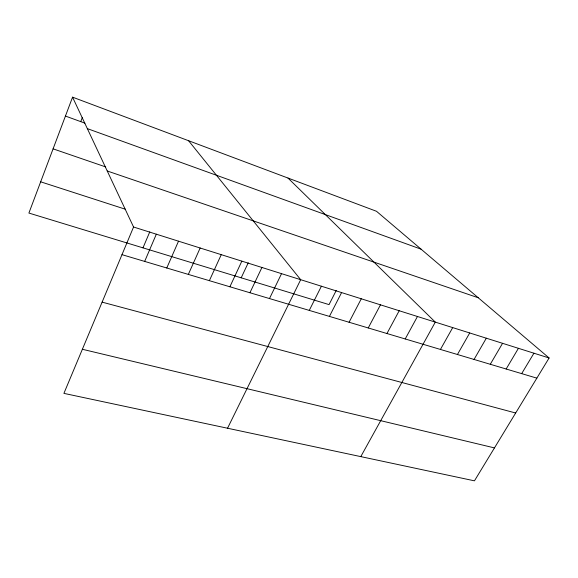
<?xml version="1.0" encoding="UTF-8"?>
<svg xmlns="http://www.w3.org/2000/svg" width="578" height="578" viewBox="0 0 578 578"><rect width="100%" height="100%" fill="white"/><g stroke="black" fill="none" stroke-linecap="round" stroke-linejoin="round"><path stroke-width="0.87" d="M72.561 97.162L133.561 227.017L63.912 393.372L474.451 480.838L549.1 357.984L376.495 211.281L72.561 97.162L28.9 213.058L329.048 304.613L336.252 290.445M80.747 121.633L82.307 117.565M142.983 247.854L149.789 231.85M144.666 261.408L156.327 234.191M166.775 267.99L178.515 241.185M188.334 274.406L200.154 248.005M209.366 280.67L221.251 254.66M229.892 286.775L241.835 261.148M241.192 277.816L248.237 262.795M249.927 292.743L261.928 267.477M269.485 298.566L281.537 273.654M227.544 428.233L300.683 279.694L188.58 140.729M309.266 310.4L321.397 286.218M329.424 316.404L341.591 292.584M349.076 322.257L361.272 298.79M368.244 327.957L380.469 304.837M386.949 333.528L399.196 310.74M405.207 338.961L417.46 316.498M360.788 456.62L435.299 322.119L287.974 178.046M440.436 349.444L452.711 327.603M457.436 354.509L469.712 332.964M474.047 359.451L486.322 338.202M490.281 364.284L502.557 343.318M506.155 369.01L518.423 348.317M521.674 373.626L533.935 353.209M82.379 349.271L494.465 447.907M102.111 302.135L515.67 413.003M121.987 254.66L536.854 378.142M133.561 227.017L549.1 357.984M40.67 181.817L125.513 209.279M107.241 170.987L478.23 297.757M53.089 148.849L105.702 166.934M87.336 128.619L421.08 249.176M65.444 116.062L84.93 123.15"/></g></svg>
